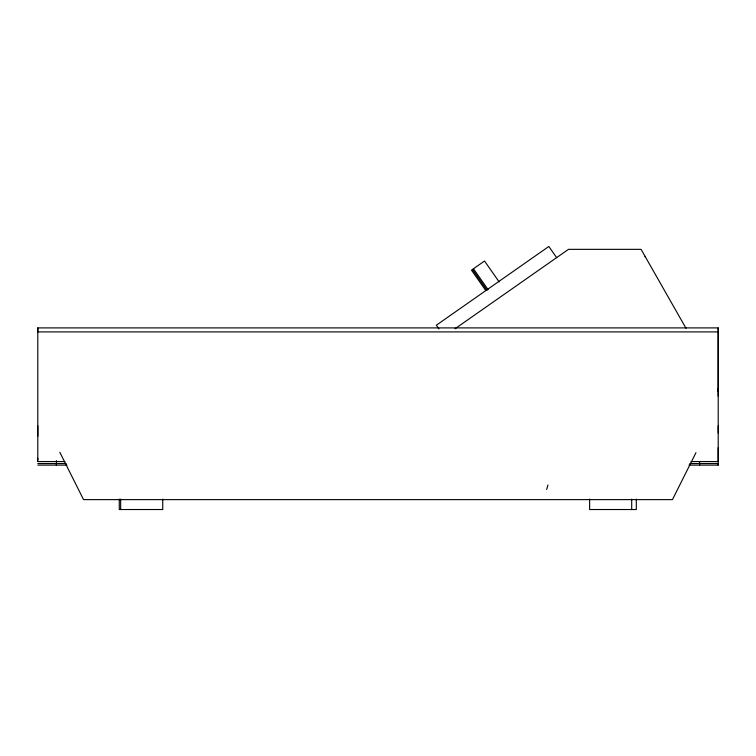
<?xml version="1.0" encoding="UTF-8"?>
<svg xmlns="http://www.w3.org/2000/svg" width="756" height="756" viewBox="0 0 756 756"><rect width="100%" height="100%" fill="white"/><g stroke="black" fill="none" stroke-linecap="round" stroke-linejoin="round"><path stroke-width="1.13" d="M37.8 459.846L37.8 327.896L718.2 327.896L718.2 465.12L689 465.12M37.8 425.817L37.8 436.146M37.8 327.896L37.8 331.903L718.2 331.903M718.2 447.732L718.2 461.566L691.031 461.538M718.2 432.99L718.2 425.817M718.2 396.068L718.2 327.896M546.673 489.472L547.958 484.965M695.964 452.693L672.462 499.622L83.538 499.622L59.818 452.258M454.989 328.784L568.465 249.348L641.079 249.348L685.994 328.255M37.8 461.547L64.969 461.547M37.8 463.532L66.15 463.532M689.85 463.522L718.2 463.532L718.2 465.12M37.8 465.12L67.001 465.12M556.643 257.626L548.828 246.475L436.344 325.222L438.943 328.936M499.13 281.884L484.53 261.018L471.489 270.147L485.428 290.058M473.454 268.767L488.064 289.633M472.472 269.457L487.081 290.323M645.076 256.341L645.501 257.078M717.746 389.028L718.2 391.315M699.621 461.642L699.621 465.12M636.306 499.092L636.306 509.525L589.614 509.525L589.614 499.092M631.695 499.092L631.695 509.525M162.748 499.092L162.748 509.525L119.278 509.525L119.278 499.092M120.658 499.092L120.658 509.525M56.379 460.584L56.379 465.12M37.8 458.278L37.8 461.113"/></g></svg>
